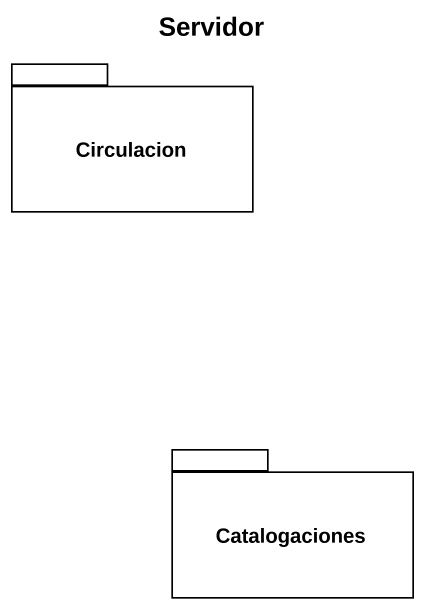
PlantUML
@startuml
title Servidor
package Circulacion {
}
package Catalogaciones {
}
@enduml
